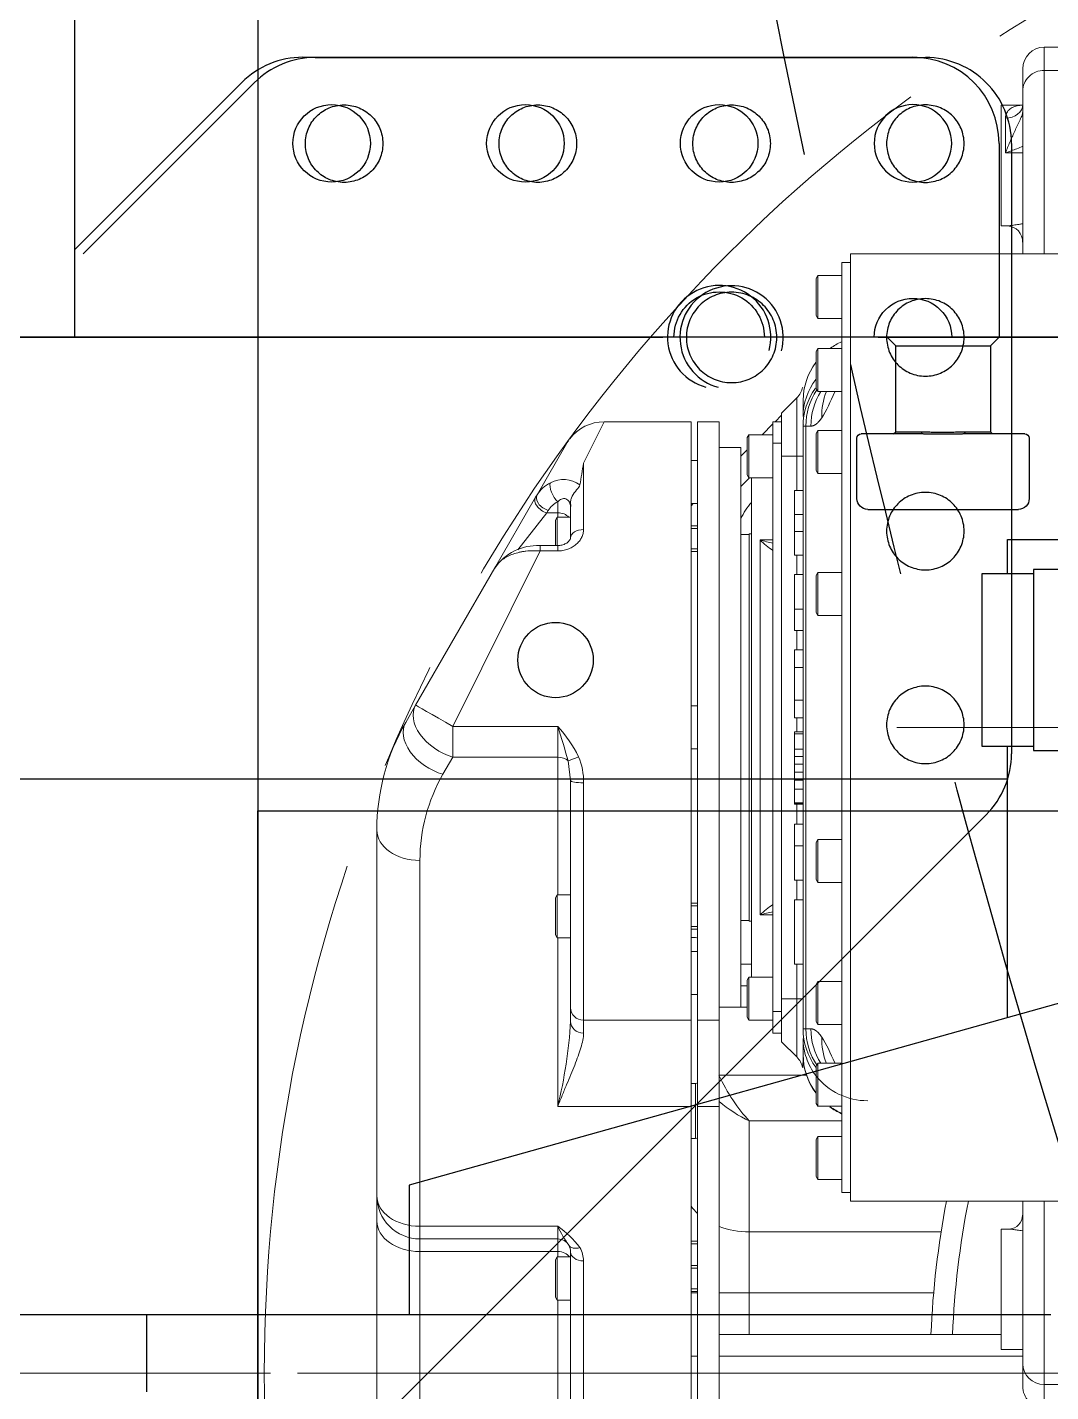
# Model space of a CAD drawing. Header units: millimetres. Extents: x 10462777 to 22643323, y 453826 to 1389191.
# Drawn here: x 11298918.1 to 11299155.8, y 596876.8 to 597193.7 of the extents above; entities that cross this region are included whole.
import ezdxf

# ---------------------------------------------------------------- set-up
doc = ezdxf.new("R2010")
doc.units = ezdxf.units.MM
doc.header["$LTSCALE"] = 200
doc.header["$MEASUREMENT"] = 0
for name, pattern in [('CENTER', [2, 1.25, -0.25, 0.25, -0.25]), ('CENTER2', [1.125, 0.75, -0.125, 0.125, -0.125]), ('DASHED', [3.5, 2, -1.5]), ('PHANTOM', [2.5, 1.25, -0.25, 0.25, -0.25, 0.25, -0.25])]:
    doc.linetypes.add(name, pattern=pattern)
doc.layers.get('0').update_dxf_attribs({"linetype": 'CONTINUOUS'})
for name, color, linetype in [('1', 1, 'CENTER'), ('2', 2, 'CONTINUOUS'), ('205', 4, 'CONTINUOUS'), ('DV1_DEFAULT', 7, 'CONTINUOUS')]:
    doc.layers.add(name, color=color, linetype=linetype)
doc.layers.add('LAYOUT', color=8, linetype='CONTINUOUS', lineweight=25)
doc.layers.add('TOP$23', color=7, linetype='CONTINUOUS', true_color=0xffffff)

# ---------------------------------------------------------------- blocks, each defined once
blk = doc.blocks.new('r710ic')
at = {"layer": 'DV1_DEFAULT', "color": 1, "linetype": 'CENTER2', "lineweight": 0}
for p, q in [((272041.37, 102141.44), (272041.37, 106426.45)), ((272041.37, 106323.81), (272041.37, 102038.81))]:
    blk.add_line(p, q, dxfattribs=at)
at = {"layer": 'DV1_DEFAULT', "color": 7, "linetype": 'CENTER2', "lineweight": 0}
for p, q in [((272041.37, 104592.6), (272041.37, 103886.38)), ((272191.37, 104453.37), (272191.37, 104059.93))]:
    blk.add_line(p, q, dxfattribs=at)
at = {"layer": 'DV1_DEFAULT', "color": 7, "linetype": 'Continuous', "lineweight": 0}
for p, q in [((272017.53, 104574.13), (272076.72, 104574.13)), ((272076.72, 104574.13), (272082.57, 104574.13)), ((272082.57, 104574.13), (272167.56, 104574.13)), ((272192.56, 104567.43), (272196.56, 104565.12)), ((272069.65, 104564.13), (272010.45, 104564.13)), ((272072.57, 104564.13), (272069.65, 104564.13)), ((272069.65, 104532.13), (272069.65, 104564.13)), ((272075.5, 104564.13), (272072.57, 104564.13)), ((272072.57, 104532.13), (272072.57, 104564.13)), ((272160.49, 104564.13), (272075.5, 104564.13)), ((272075.5, 104564.13), (272075.5, 104532.13)), ((272196.56, 104565.12), (272228.47, 104546.7)), ((272184.49, 104556.46), (272180.49, 104558.77)), ((272191.59, 104556.46), (272184.49, 104556.46)), ((272184.49, 104532.13), (272184.49, 104556.46)), ((272232.36, 104536.24), (272191.59, 104556.46)), ((272191.59, 104556.46), (272191.59, 104532.13)), ((272228.28, 104546.81), (272244.84, 104537.25)), ((272228.6, 104546.62), (272228.47, 104546.7)), ((272241.22, 104534.65), (272232.63, 104541.36)), ((272232.36, 104532.13), (272232.36, 104536.24)), ((272233.63, 104536.24), (272232.36, 104536.24)), ((272233.63, 104532.13), (272233.63, 104536.24)), ((272244.84, 104537.25), (272245.41, 104536.92)), ((272245.41, 104536.92), (272257.37, 104530.02)), ((272059.07, 104532.63), (272058.38, 104532.23)), ((272059.07, 104532.63), (272067.69, 104532.63)), ((272068.38, 104532.23), (272067.69, 104532.63)), ((272143.22, 104532.63), (272142.53, 104532.23)), ((272143.22, 104532.63), (272151.83, 104532.63)), ((272152.53, 104532.23), (272151.83, 104532.63)), ((272233.63, 104532.63), (272239.52, 104532.63)), ((272240.21, 104532.23), (272239.52, 104532.63)), ((272241.79, 104534.32), (272241.22, 104534.65)), ((272241.22, 104534.65), (272241.22, 104532.13)), ((271979.8, 104532.13), (272058.38, 104532.13)), ((272058.38, 104532.23), (272058.38, 104529.13)), ((272068.38, 104532.23), (272058.38, 104532.23)), ((272068.38, 104529.13), (272068.38, 104532.23)), ((272068.38, 104532.13), (272069.65, 104532.13)), ((272069.65, 104532.13), (272072.57, 104532.13)), ((272072.57, 104532.13), (272075.5, 104532.13)), ((272103.33, 104532.13), (272142.53, 104532.13)), ((272103.33, 104501.13), (272103.33, 104532.13)), ((272142.53, 104532.23), (272142.53, 104529.13)), ((272152.53, 104532.23), (272142.53, 104532.23)), ((272152.53, 104529.13), (272152.53, 104532.23)), ((272152.53, 104532.13), (272184.49, 104532.13)), ((272179.05, 104529.13), (272183.62, 104529.71)), ((272184.49, 104532.13), (272191.59, 104532.13)), ((272233.63, 104532.13), (272232.36, 104532.13)), ((272240.21, 104532.23), (272233.63, 104532.23)), ((272240.21, 104529.13), (272240.21, 104532.23)), ((272240.21, 104532.13), (272241.22, 104532.13)), ((272241.22, 104532.13), (272243.78, 104532.13)), ((272067.45, 104526.13), (271982.85, 104526.13)), ((271984.97, 104529.13), (272069.57, 104529.13)), ((272123.38, 104526.13), (272120.36, 104526.13)), ((272123.12, 104529.13), (272126.25, 104529.13)), ((272178.5, 104526.13), (272123.38, 104526.13)), ((272123.38, 104526.13), (272123.38, 104501.13)), ((272126.25, 104529.13), (272179.05, 104529.13)), ((272235.4, 104529.13), (272242.51, 104529.13)), ((272252.74, 104526.13), (272237.35, 104526.13)), ((272240.71, 104529.13), (272240.21, 104529.13)), ((272242.51, 104529.13), (272242.57, 104529.13)), ((272252.74, 104526.13), (272262.37, 104521.35)), ((272262.37, 104501.13), (272262.37, 104521.35)), ((271982.85, 104501.13), (272103.33, 104501.13)), ((272045.37, 104499.63), (272045.37, 104501.13)), ((272060.08, 104499.63), (272060.08, 104501.13)), ((272060.38, 104501.13), (272060.38, 104499.63)), ((272061, 104499.63), (272061, 104501.13)), ((272065.77, 104499.63), (272065.77, 104501.13)), ((272066.38, 104499.63), (272066.38, 104501.13)), ((272071.42, 104499.63), (272071.42, 104501.13)), ((272072.04, 104499.63), (272072.04, 104501.13)), ((272095.91, 104500.13), (272095.91, 104501.13)), ((272123.38, 104501.13), (272103.33, 104501.13)), ((272108.64, 104500.13), (272108.64, 104501.13)), ((272262.37, 104501.13), (272123.38, 104501.13)), ((272129.37, 104501.13), (272129.37, 104499.63)), ((272139.37, 104499.63), (272139.37, 104501.13)), ((272142.58, 104501.13), (272142.58, 104500.13)), ((272144.53, 104501.13), (272144.53, 104499.63)), ((272145.14, 104499.63), (272145.14, 104501.13)), ((272149.91, 104499.63), (272149.91, 104501.13)), ((272150.53, 104499.63), (272150.53, 104501.13)), ((272186.37, 104501.13), (272186.37, 104499.63)), ((272196.37, 104499.63), (272196.37, 104501.13)), ((272232.21, 104501.13), (272232.21, 104499.63)), ((272232.82, 104499.63), (272232.82, 104501.13)), ((272237.59, 104499.63), (272237.59, 104501.13)), ((272238.21, 104499.63), (272238.21, 104501.13)), ((272242.87, 104501.13), (272243.37, 104500.63)), ((272243.37, 104501.13), (272243.37, 104499.63)), ((272253.37, 104499.63), (272253.37, 104501.13)), ((272103.33, 104499.63), (271982.85, 104499.63)), ((272095.91, 104500.13), (272108.64, 104500.13)), ((272103.33, 104499.63), (272123.38, 104499.63)), ((272103.33, 104494.63), (272103.33, 104499.63)), ((272123.38, 104499.63), (272123.38, 104494.63)), ((272123.38, 104499.63), (272262.37, 104499.63)), ((272262.37, 104494.63), (272262.37, 104499.63)), ((271982.85, 104494.63), (272103.33, 104494.63)), ((272045.37, 104424.13), (272045.37, 104494.63)), ((272050.37, 104494.63), (272050.37, 104429.13)), ((272060.08, 104487.63), (272060.08, 104494.63)), ((272123.38, 104494.63), (272103.33, 104494.63)), ((272110.58, 104494.63), (272110.58, 104474.3)), ((272262.37, 104494.63), (272123.38, 104494.63)), ((272126.37, 104494.63), (272126.37, 104489.63)), ((272256.37, 104489.63), (272256.37, 104494.63)), ((272124.06, 104488.13), (272123.37, 104487.73)), ((272124.06, 104488.13), (272132.68, 104488.13)), ((272126.37, 104488.13), (272126.37, 104489.63)), ((272256.37, 104489.63), (272126.37, 104489.63)), ((272131.37, 104489.63), (272131.37, 104488.13)), ((272133.37, 104487.73), (272132.68, 104488.13)), ((272136.37, 104489.63), (272136.37, 104487.13)), ((272146.57, 104489.63), (272146.57, 104487.63)), ((272236.17, 104487.63), (272236.17, 104489.63)), ((272249.37, 104487.56), (272247.3, 104489.63)), ((272250.06, 104488.13), (272249.37, 104487.73)), ((272250.06, 104488.13), (272258.68, 104488.13)), ((272254.37, 104489.63), (272255.87, 104488.13)), ((272259.37, 104487.73), (272258.68, 104488.13)), ((272060.08, 104487.63), (272050.37, 104487.63)), ((272074.23, 104487.63), (272060.08, 104487.63)), ((272060.08, 104444.8), (272060.08, 104487.63)), ((272099.97, 104487.63), (272074.23, 104487.63)), ((272074.23, 104487.63), (272074.23, 104443.08)), ((272099.97, 104466.13), (272099.97, 104487.63)), ((272123.37, 104487.73), (272123.37, 104482.13)), ((272133.37, 104487.73), (272123.37, 104487.73)), ((272133.37, 104482.13), (272133.37, 104487.73)), ((272249.37, 104487.13), (272133.37, 104487.13)), ((272236.37, 104487.63), (272146.37, 104487.63)), ((272146.37, 104487.63), (272146.37, 104487.13)), ((272147.82, 104482.13), (272147.82, 104485.13)), ((272147.82, 104485.13), (272234.91, 104485.13)), ((272234.91, 104485.13), (272234.91, 104482.13)), ((272236.37, 104487.13), (272236.37, 104487.63)), ((272249.37, 104487.73), (272249.37, 104482.13)), ((272259.37, 104487.73), (272249.37, 104487.73)), ((272259.37, 104482.13), (272259.37, 104487.73)), ((272120.37, 104480.13), (272120.37, 104482.13)), ((272120.37, 104482.13), (272125.37, 104482.13)), ((272125.37, 104482.13), (272125.37, 104480.13)), ((272125.37, 104482.13), (272257.37, 104482.13)), ((272257.37, 104480.13), (272257.37, 104482.13)), ((272257.37, 104482.13), (272262.37, 104482.13)), ((272259.37, 104484.63), (272261.87, 104482.13)), ((272262.37, 104482.13), (272262.37, 104480.13)), ((272114.83, 104476.59), (272118.37, 104480.13)), ((272118.37, 104480.13), (272128.37, 104480.13)), ((272128.37, 104476.59), (272128.37, 104480.13)), ((272128.37, 104480.13), (272254.37, 104480.13)), ((272254.37, 104476.59), (272254.37, 104480.13)), ((272254.37, 104480.13), (272264.37, 104480.13)), ((272262.37, 104481.63), (272263.87, 104480.13)), ((272267.9, 104476.59), (272264.37, 104480.13)), ((272114.83, 104476.59), (272128.37, 104476.59)), ((272128.37, 104475.13), (272128.37, 104476.59)), ((272128.37, 104476.59), (272136.37, 104476.59)), ((272136.37, 104477.13), (272136.37, 104475.13)), ((272136.37, 104477.13), (272151.37, 104477.13)), ((272151.37, 104477.13), (272151.37, 104475.13)), ((272151.37, 104476.59), (272155.87, 104476.59)), ((272155.87, 104477.13), (272155.87, 104475.13)), ((272155.87, 104477.13), (272163.87, 104477.13)), ((272163.87, 104477.13), (272163.87, 104475.13)), ((272163.87, 104477.13), (272168.87, 104477.13)), ((272168.87, 104477.13), (272168.87, 104475.13)), ((272168.87, 104476.59), (272173.57, 104476.59)), ((272173.57, 104477.13), (272173.57, 104475.13)), ((272173.82, 104477.13), (272173.57, 104477.13)), ((272173.82, 104477.13), (272173.82, 104475.13)), ((272173.84, 104477.13), (272173.82, 104477.13)), ((272173.84, 104477.13), (272173.84, 104475.13)), ((272177.02, 104477.13), (272173.84, 104477.13)), ((272177.02, 104477.13), (272177.02, 104475.13)), ((272179.16, 104477.13), (272177.02, 104477.13)), ((272179.16, 104477.13), (272179.16, 104475.13)), ((272180.98, 104477.13), (272179.16, 104477.13)), ((272180.98, 104477.13), (272180.98, 104475.13)), ((272182.81, 104477.13), (272180.98, 104477.13)), ((272182.81, 104477.13), (272182.81, 104475.13)), ((272184.62, 104477.13), (272182.81, 104477.13)), ((272184.62, 104477.13), (272184.62, 104475.13)), ((272186.3, 104477.13), (272184.62, 104477.13)), ((272186.3, 104477.13), (272186.3, 104475.13)), ((272189.9, 104477.13), (272186.3, 104477.13)), ((272189.9, 104477.13), (272189.9, 104475.13)), ((272189.92, 104477.13), (272189.9, 104477.13)), ((272189.92, 104477.13), (272189.92, 104475.13)), ((272190.35, 104477.13), (272189.92, 104477.13)), ((272190.35, 104477.13), (272190.35, 104475.13)), ((272190.37, 104477.13), (272190.35, 104477.13)), ((272190.37, 104477.13), (272190.37, 104475.13)), ((272190.37, 104476.59), (272193.62, 104476.59)), ((272197.67, 104477.13), (272193.62, 104477.13)), ((272193.62, 104477.13), (272193.62, 104475.13)), ((272197.67, 104477.13), (272197.67, 104475.13)), ((272197.67, 104477.13), (272197.67, 104475.13)), ((272205.32, 104477.13), (272197.67, 104477.13)), ((272205.32, 104477.13), (272205.32, 104475.13)), ((272209.37, 104477.13), (272205.32, 104477.13)), ((272205.32, 104477.13), (272205.32, 104475.13)), ((272209.37, 104477.13), (272209.37, 104475.13)), ((272209.37, 104476.59), (272213.87, 104476.59)), ((272213.87, 104477.13), (272213.87, 104475.13)), ((272213.87, 104477.13), (272218.87, 104477.13)), ((272218.87, 104477.13), (272226.87, 104477.13)), ((272218.87, 104477.13), (272218.87, 104475.13)), ((272226.87, 104477.13), (272226.87, 104475.13)), ((272226.87, 104476.59), (272231.37, 104476.59)), ((272231.37, 104477.13), (272231.37, 104475.13)), ((272231.37, 104477.13), (272236.87, 104477.13)), ((272236.87, 104477.13), (272236.87, 104475.13)), ((272236.87, 104477.13), (272240.87, 104477.13)), ((272240.87, 104477.13), (272240.87, 104475.13)), ((272240.87, 104477.13), (272246.37, 104477.13)), ((272246.37, 104477.13), (272246.37, 104475.13)), ((272246.37, 104476.59), (272254.37, 104476.59)), ((272254.37, 104475.13), (272254.37, 104476.59)), ((272254.37, 104476.59), (272267.9, 104476.59)), ((272115.37, 104475.13), (272119.15, 104475.13)), ((272121.37, 104475.13), (272121.37, 104474.5)), ((272121.37, 104475.13), (272261.37, 104475.13)), ((272121.37, 104474.5), (272121.37, 104473.33)), ((272261.37, 104474.5), (272121.37, 104474.5)), ((272261.37, 104474.5), (272261.37, 104475.13)), ((272261.37, 104473.33), (272261.37, 104474.5)), ((272261.9, 104475.03), (272261.8, 104475.13)), ((272263.58, 104475.13), (272267.37, 104475.13)), ((272087.06, 104472.13), (272086.37, 104471.73)), ((272086.37, 104471.73), (272096.37, 104471.73)), ((272086.37, 104471.73), (272086.37, 104466.13)), ((272095.68, 104472.13), (272087.06, 104472.13)), ((272096.37, 104471.73), (272095.68, 104472.13)), ((272096.37, 104466.13), (272096.37, 104471.73)), ((272104.06, 104472.13), (272103.37, 104471.73)), ((272103.37, 104471.73), (272103.37, 104466.13)), ((272103.37, 104471.73), (272113.37, 104471.73)), ((272112.68, 104472.13), (272104.06, 104472.13)), ((272113.37, 104471.73), (272112.68, 104472.13)), ((272113.37, 104466.13), (272113.37, 104471.73)), ((272123.06, 104472.13), (272122.37, 104471.73)), ((272122.37, 104471.73), (272122.37, 104466.13)), ((272122.37, 104471.73), (272132.37, 104471.73)), ((272131.68, 104472.13), (272123.06, 104472.13)), ((272132.37, 104471.73), (272131.68, 104472.13)), ((272132.37, 104466.13), (272132.37, 104471.73)), ((272156.06, 104472.13), (272155.37, 104471.73)), ((272155.37, 104471.73), (272155.37, 104466.13)), ((272155.37, 104471.73), (272165.37, 104471.73)), ((272164.68, 104472.13), (272156.06, 104472.13)), ((272165.37, 104471.73), (272164.68, 104472.13)), ((272165.37, 104466.13), (272165.37, 104471.73)), ((272218.06, 104472.13), (272217.37, 104471.73)), ((272217.37, 104471.73), (272227.37, 104471.73)), ((272217.37, 104471.73), (272217.37, 104466.13)), ((272226.68, 104472.13), (272218.06, 104472.13)), ((272227.37, 104471.73), (272226.68, 104472.13)), ((272227.37, 104466.13), (272227.37, 104471.73)), ((272251.06, 104472.13), (272250.37, 104471.73)), ((272250.37, 104471.73), (272250.37, 104466.13)), ((272250.37, 104471.73), (272260.37, 104471.73)), ((272259.68, 104472.13), (272251.06, 104472.13)), ((272260.37, 104471.73), (272259.68, 104472.13)), ((272260.37, 104466.13), (272260.37, 104471.73)), ((272270.06, 104472.13), (272269.37, 104471.73)), ((272269.37, 104471.73), (272269.37, 104466.13)), ((272269.37, 104471.73), (272279.37, 104471.73)), ((272278.68, 104472.13), (272270.06, 104472.13)), ((272279.37, 104471.73), (272278.68, 104472.13)), ((272279.37, 104466.13), (272279.37, 104471.73)), ((272287.06, 104472.13), (272286.37, 104471.73)), ((272286.37, 104471.73), (272286.37, 104466.13)), ((272286.37, 104471.73), (272296.37, 104471.73)), ((272295.68, 104472.13), (272287.06, 104472.13)), ((272296.37, 104471.73), (272295.68, 104472.13)), ((272296.37, 104466.13), (272296.37, 104471.73)), ((272083.37, 104466.13), (272083.37, 104464.13)), ((272083.37, 104466.13), (272299.37, 104466.13)), ((272299.37, 104466.13), (272299.37, 104464.13)), ((272301.37, 104464.13), (272081.37, 104464.13)), ((272081.37, 104464.13), (272081.37, 104382.93)), ((272301.37, 104464.13), (272301.37, 104382.93)), ((272046.86, 104429.13), (272074.86, 104429.13)), ((272046.86, 104429.13), (272046.86, 104424.13)), ((272074.86, 104427.2), (272074.86, 104429.13)), ((272335.88, 104429.13), (272307.88, 104429.13)), ((272307.88, 104429.13), (272307.88, 104427.63)), ((272324.83, 104424.13), (272324.83, 104428.13)), ((272324.83, 104428.13), (272332.9, 104428.13)), ((272335.88, 104424.13), (272335.88, 104429.13)), ((272043.58, 104424.13), (272038.37, 104424.13)), ((272047.32, 104424.13), (272040.37, 104424.13)), ((272043.58, 104424.13), (272081.37, 104424.13)), ((272047.32, 104424.13), (272051.32, 104424.13)), ((272301.37, 104424.13), (272339.15, 104424.13)), ((272334.24, 104424.13), (272335.42, 104424.13)), ((272342.37, 104424.13), (272335.42, 104424.13)), ((272344.37, 104424.13), (272339.15, 104424.13)), ((272033.37, 104419.13), (272038.75, 104419.13)), ((272081.37, 104419.13), (272038.75, 104419.13)), ((272038.75, 104324.13), (272038.75, 104419.13)), ((272343.98, 104419.13), (272301.37, 104419.13)), ((272343.98, 104419.13), (272349.37, 104419.13)), ((272343.98, 104387.63), (272343.98, 104419.13)), ((272349.37, 104387.63), (272349.37, 104419.13))]:
    blk.add_line(p, q, dxfattribs=at)
at = {"layer": 'DV1_DEFAULT', "color": 3, "linetype": 'CENTER2', "lineweight": 0}
blk.add_circle((272041.37, 104232.63), 367.64, dxfattribs=at)
at = {"layer": 'DV1_DEFAULT', "color": 7, "linetype": 'Continuous', "lineweight": 0}
for centre, radius, start, end in [((272082.57, 104564.13), 10, 90, 180), ((272167.56, 104524.13), 50, 60, 90), ((272160.49, 104524.13), 40, 60, 90), ((272221.81, 104536.91), 11.81, 356.736, 56.318), ((272241.56, 104530.68), 7.33, 25.4274, 58.3545), ((272239.03, 104529.82), 5.28, 25.952, 58.5341), ((272242.42, 104530.76), 6.53, 324.4292, 28.022), ((272069.57, 104532.13), 3, 270, 301.1146), ((272058.48, 104543.58), 20.51, 306.0501, 326.0749), ((272086.1, 104509.04), 25.4, 114.6601, 126.1292), ((272069.57, 104532.13), 3, 301.1146, 0), ((272130.26, 104642.94), 114.04, 256.3449, 266.4132), ((272116.8, 104763.93), 243.57, 285.9206, 287.8806), ((272170.35, 104555.35), 31.47, 296.8805, 312.4363), ((272252.37, 104521.36), 10, 55.9672, 60), ((272252.37, 104521.36), 10, 55.9673, 60), ((272252.37, 104521.35), 10, 0.013, 53.063), ((272067.45, 104532.13), 6, 270, 301.1146), ((272178.79, 104541.16), 15.04, 268.8951, 292.6409), ((272174.88, 104072.6), 460.16, 80.2579, 80.891), ((272231.37, 104472.63), 19, 49.7434, 63.4746), ((272134.03, 104471.42), 19.44, 33.4703, 44.8286), ((272110.71, 104474.24), 38.67, 11.7682, 16.3499), ((272248.7, 104471.42), 19.44, 135.1714, 146.5297), ((272272.02, 104474.24), 38.67, 163.6501, 168.2316), ((272111.3, 104480.13), 5, 281.7448, 315), ((272271.44, 104480.13), 5, 225, 258.2552), ((272115.37, 104460.13), 15, 90, 126.3368), ((272115.45, 104460.22), 14.91, 90.3169, 126.2939), ((272115.86, 104534.1), 58.98, 266.5523, 268.4543), ((272121.37, 104460.13), 15, 90, 126.5362), ((272261.37, 104460.13), 15, 54.0239, 90), ((272267.27, 104460.21), 14.92, 53.5112, 89.6407), ((272115.37, 104460.13), 15, 143.9235, 156.0742), ((272115.45, 104460.22), 14.91, 144.7891, 156.3568), ((272267.27, 104460.21), 14.92, 23.7526, 35.134), ((272041.37, 104232.63), 213, 79.176, 87.5783), ((272041.37, 104232.63), 208, 78.9125, 87.5201), ((272078.1, 104427.43), 3.24, 183.4627, 269.556), ((272304.18, 104427.86), 3.7, 268.3501, 356.8406), ((272038.37, 104419.13), 5, 90, 180), ((272344.37, 104419.13), 5, 0, 90)]:
    blk.add_arc(centre, radius, start, end, dxfattribs=at)
for centre, major_axis, ratio, start_param, end_param in [((272076.72, 104564.13), (0, 10), 0.707107, 0, 1.570796), ((272082.57, 104564.13), (0, 10), 0.707107, 0, 1.570796), ((272167.56, 104564.13), (0, 10), 0.707107, 0, 1.570796), ((272187.56, 104558.77), (5, 8.66), 0.654654, 0, 1.932163), ((272191.56, 104556.46), (5, 8.66), 0.654654, 0, 1.932163), ((272191.56, 104556.46), (5, 8.66), 0.002677, 4.713934, 6.283185), ((272243.34, 104534.65), (-1.5, -2.6), 0.654654, 3.141593, 5.073756), ((272243.91, 104534.32), (-1.5, -2.6), 0.654654, 3.141593, 5.073756), ((272245.9, 104532.13), (-2.66, -1.4), 0.421896, 3.499226, 5.388653), ((272067.52, 104532.13), (0, 3), 0.707107, 3.557917, 4.712389), ((272072.67, 104526.99), (-1.55, 2.57), 0.65035, 0, 1.196736), ((272182.36, 104532.13), (0, 3), 0.707107, 3.772753, 4.712389), ((272184.87, 104527.28), (-1.27, 2.72), 0.086679, 0.432154, 1.530323), ((272239.1, 104532.13), (0, -3), 0.707107, 0.551176, 1.570796), ((272069.57, 104526.13), (0, 3), 0.707107, 0, 1.570796), ((272123.12, 104526.13), (0, -3), 0.919953, 3.141593, 4.712389), ((272126.25, 104526.13), (0, -3), 0.95763, 3.141593, 4.712389), ((272179.05, 104526.13), (0, -3), 0.1812, 3.141593, 4.712389), ((272235.4, 104526.13), (0, -3), 0.647598, 1.570796, 3.141593), ((272084.83, 104487.63), (0, -15), 0.707107, 3.592619, 3.785094), ((272096.26, 104500.13), (0, -0.5), 0.707107, 4.712389, 6.283185), ((272108.99, 104500.13), (0, -0.5), 0.707107, 4.712389, 6.283185), ((272142.22, 104500.13), (0, 0.5), 0.707107, 3.141593, 4.712389), ((272084.83, 104487.63), (0, -15), 0.707107, 4.226871, 4.712389), ((272110.58, 104487.63), (14.67, 8.38), 0.371366, 1.361684, 2.147082), ((272110.58, 104487.63), (-10.45, -13.97), 0.522795, 4.599581, 5.085099), ((272121.37, 104459.69), (15, 0), 0.987441, 1.570796, 2.173527), ((272121.37, 104458.52), (15, 0), 0.987441, 1.570796, 2.134252), ((272261.37, 104459.69), (-15, 0), 0.987441, 4.118632, 4.712389), ((272261.37, 104458.52), (-15, 0), 0.987441, 4.148934, 4.712389), ((272263.58, 104460.13), (0, 15), 0.965926, 5.645508, 6.283185), ((272119.15, 104460.13), (0, 15), 0.965926, 0.637678, 1.570796), ((272119.43, 104456), (8.09, -12.63), 0.958662, 2.552946, 2.983765), ((272263.31, 104456), (-8.09, -12.63), 0.958662, 3.29942, 3.730239), ((272336.05, 104428.13), (0, -4), 0.787412, 4.712389, 6.283185), ((272043.58, 104419.13), (0, 5), 0.965926, 0, 1.570796), ((272339.15, 104419.13), (0, -5), 0.965926, 1.570796, 3.141593)]:
    blk.add_ellipse(centre, major_axis=major_axis, ratio=ratio, start_param=start_param, end_param=end_param, dxfattribs=at)
at = {"layer": 'DV1_DEFAULT', "color": 7, "linetype": 'CENTER2', "lineweight": 0}
blk.add_ellipse((272119.15, 104460.13), major_axis=(0, 15), ratio=0.965926, start_param=0, end_param=0.637678, dxfattribs=at)
at = {"layer": 'DV1_DEFAULT', "color": 7, "linetype": 'Continuous', "lineweight": 0}
for points, degree, knots in [([(272232.36, 104536.24), (272232.46, 104537.35), (272232.45, 104538.44), (272232.29, 104539.77), (272232.25, 104540.03), (272232.16, 104540.55), (272232.11, 104540.8), (272231.94, 104541.55), (272231.8, 104542.03), (272231.47, 104542.95), (272231.28, 104543.39), (272230.85, 104544.21), (272230.62, 104544.59), (272230.24, 104545.12), (272230.1, 104545.28), (272229.83, 104545.6), (272229.69, 104545.75), (272229.24, 104546.17), (272228.93, 104546.42), (272228.6, 104546.62)], 3, [0, 0, 0, 0, 0.25, 0.25, 0.3125, 0.3125, 0.375, 0.375, 0.5, 0.5, 0.625, 0.625, 0.75, 0.75, 0.8125, 0.8125, 0.875, 0.875, 1, 1, 1, 1]), ([(272120.36, 104526.13), (272119.85, 104526.13), (272119.31, 104526.19), (272118.17, 104526.41), (272117.58, 104526.56), (272116.34, 104526.93), (272115.7, 104527.15), (272114.36, 104527.64), (272113.66, 104527.9), (272111.52, 104528.76), (272110.01, 104529.39), (272107.61, 104530.39), (272106.78, 104530.73), (272105.52, 104531.25), (272105.09, 104531.43), (272104.44, 104531.69), (272104.22, 104531.78), (272103.78, 104531.95), (272103.56, 104532.04), (272103.33, 104532.13)], 3, [0, 0, 0, 0, 0.125, 0.125, 0.25, 0.25, 0.375, 0.375, 0.5, 0.5, 0.75, 0.75, 0.875, 0.875, 0.9375, 0.9375, 0.96875, 0.96875, 1, 1, 1, 1]), ([(272232.36, 104532.13), (272232.36, 104531.72), (272232.39, 104531.32), (272232.53, 104530.54), (272232.64, 104530.15), (272232.91, 104529.42), (272233.07, 104529.07), (272233.35, 104528.58), (272233.46, 104528.42), (272233.67, 104528.12), (272233.79, 104527.97), (272234.02, 104527.7), (272234.14, 104527.57), (272234.4, 104527.33), (272234.53, 104527.21), (272234.94, 104526.89), (272235.22, 104526.71), (272235.81, 104526.42), (272236.12, 104526.31), (272236.73, 104526.17), (272237.04, 104526.13), (272237.35, 104526.13)], 3, [0, 0, 0, 0, 0.125, 0.125, 0.25, 0.25, 0.375, 0.375, 0.4375, 0.4375, 0.5, 0.5, 0.5625, 0.5625, 0.625, 0.625, 0.75, 0.75, 0.875, 0.875, 1, 1, 1, 1]), ([(272235.4, 104529.13), (272235.3, 104529.13), (272235.14, 104529.15), (272234.59, 104529.51), (272234.08, 104530.18), (272233.7, 104531.11), (272233.65, 104531.77), (272233.63, 104532.13)], 3, [0, 0, 0, 0, 0.242703, 0.450066, 0.636734, 0.827112, 1, 1, 1, 1]), ([(272242.57, 104529.13), (272242.75, 104529.13), (272242.94, 104529.15), (272243.32, 104529.25), (272243.5, 104529.32), (272243.85, 104529.5), (272244, 104529.62), (272244.27, 104529.89), (272244.37, 104530.05), (272244.51, 104530.39), (272244.53, 104530.57), (272244.52, 104530.92), (272244.47, 104531.1), (272244.34, 104531.42), (272244.25, 104531.58), (272244.03, 104531.87), (272243.91, 104532), (272243.78, 104532.13)], 3, [0, 0, 0, 0, 0.125, 0.125, 0.25, 0.25, 0.375, 0.375, 0.5, 0.5, 0.625, 0.625, 0.75, 0.75, 0.875, 0.875, 1, 1, 1, 1]), ([(272247.73, 104526.96), (272247.35, 104527.02), (272246.95, 104527.36), (272246.1, 104528.12), (272245.62, 104528.52), (272244.84, 104528.91), (272244.58, 104529), (272244.02, 104529.12), (272243.73, 104529.14), (272243.13, 104529.11), (272242.85, 104529.09), (272242.55, 104529.11), (272242.51, 104529.13), (272242.51, 104529.13)], 3, [0, 0, 0, 0, 0.25, 0.25, 0.5, 0.5, 0.625, 0.625, 0.75, 0.75, 0.875, 0.875, 1, 1, 1, 1]), ([(272121.37, 104473.33), (272121.37, 104472.7), (272120.88, 104472.07), (272120.4, 104471.43), (272119.43, 104470.81)], 2, [0, 0, 0, 0.5, 0.5, 1, 1, 1]), ([(272263.31, 104470.81), (272262.34, 104471.43), (272261.85, 104472.07), (272261.37, 104472.7), (272261.37, 104473.33)], 2, [0, 0, 0, 0.5, 0.5, 1, 1, 1]), ([(272326.36, 104424.1), (272326.17, 104424.55), (272325.98, 104425.01), (272325.46, 104426.35), (272325.14, 104427.24), (272324.83, 104428.13)], 3, [0.6186405, 0.6186405, 0.6186405, 0.6186405, 0.75, 0.75, 1, 1, 1, 1]), ([(272324.83, 104428.13), (272325.66, 104427.79), (272326.48, 104427.46), (272328.11, 104426.77), (272328.92, 104426.42), (272330.52, 104425.68), (272331.32, 104425.29), (272332.57, 104424.7), (272333, 104424.51), (272333.77, 104424.21), (272334.07, 104424.13), (272334.24, 104424.13)], 3, [0, 0, 0, 0, 0.25, 0.25, 0.5, 0.5, 0.75, 0.75, 0.875, 0.875, 1, 1, 1, 1]), ([(272332.9, 104428.13), (272333.38, 104428.13), (272333.78, 104428.02), (272334.31, 104427.74), (272334.48, 104427.62), (272334.78, 104427.37), (272334.91, 104427.23), (272335.26, 104426.77), (272335.45, 104426.41), (272335.65, 104425.84), (272335.7, 104425.64), (272335.79, 104425.23), (272335.82, 104425.02), (272335.87, 104424.56), (272335.88, 104424.32), (272335.88, 104424.07)], 3, [0, 0, 0, 0, 0.125, 0.125, 0.1875, 0.1875, 0.25, 0.25, 0.375, 0.375, 0.4375, 0.4375, 0.5, 0.5, 0.570392, 0.570392, 0.570392, 0.570392]), ([(272074.46, 104424.18), (272074.49, 104424.38), (272074.52, 104424.58), (272074.61, 104425.2), (272074.67, 104425.59), (272074.75, 104426.12), (272074.77, 104426.29), (272074.81, 104426.61), (272074.83, 104426.76), (272074.85, 104427.02), (272074.86, 104427.14), (272074.86, 104427.25), (272074.86, 104427.25), (272074.86, 104427.25)], 3, [0.4423001, 0.4423001, 0.4423001, 0.4423001, 0.5, 0.5, 0.625, 0.625, 0.6875, 0.6875, 0.75, 0.75, 0.8125, 0.8125, 0.8137921, 0.8137921, 0.8137921, 0.8137921]), ([(272307.88, 104427.68), (272307.88, 104427.66), (272307.88, 104427.64), (272307.88, 104427.51), (272307.89, 104427.39), (272307.92, 104427.11), (272307.94, 104426.95), (272307.98, 104426.62), (272308.01, 104426.45), (272308.06, 104426.07), (272308.09, 104425.88), (272308.16, 104425.47), (272308.19, 104425.25), (272308.27, 104424.76), (272308.31, 104424.48), (272308.35, 104424.19)], 3, [0.1763658, 0.1763658, 0.1763658, 0.1763658, 0.1875, 0.1875, 0.25, 0.25, 0.3125, 0.3125, 0.375, 0.375, 0.4375, 0.4375, 0.5, 0.5, 0.5781111, 0.5781111, 0.5781111, 0.5781111])]:
    blk.add_open_spline(points, degree=degree, knots=knots, dxfattribs=at)
for points in [[(272119.43, 104470.81), (272117.81, 104469.78), (272115.74, 104468.76), (272113.44, 104467.75)], [(272269.31, 104467.75), (272267.01, 104468.76), (272264.93, 104469.77), (272263.31, 104470.81)]]:
    blk.add_open_spline(points, degree=3, dxfattribs=at)
at = {"layer": 'LAYOUT', "color": 3}
blk.add_circle((272041.37, 104232.63), 2050.12, dxfattribs=at)
blk = doc.blocks.new('A$C7DA30AB0')
at = {"layer": 'LAYOUT', "color": 6, "linetype": 'PHANTOM'}
blk.add_circle((3030.45, 3025.99, 0), 2693.02, dxfattribs=at)

msp = doc.modelspace()

# ---------------------------------------------------------------- linework, layer by layer
at = {"layer": '1', "color": 124, "linetype": 'Continuous'}
for p, q in [((11299117.78037, 597121.77335, 0), (11298625.77338, 597121.77335, 0)), ((11299119.78039, 597119.77332, 0), (11299117.78037, 597121.77335, 0)), ((11299143.78073, 597121.77335, 0), (11299117.78037, 597121.77335, 0)), ((11299143.78073, 597121.77335, 0), (11299141.78071, 597119.77332, 0)), ((11299257.78235, 597121.77335, 0), (11299143.78073, 597121.77335, 0)), ((11299119.78039, 597099.77304, 0), (11299119.78039, 597119.77332, 0)), ((11299119.78039, 597119.77332, 0), (11299141.78071, 597119.77332, 0)), ((11299141.78071, 597119.77332, 0), (11299141.78071, 597099.77304, 0)), ((11299110.78027, 597084.27282, 0), (11299110.78027, 597098.27301, 0)), ((11299119.28039, 597099.27303, 0), (11299111.78028, 597099.27303, 0)), ((11299119.28039, 597099.27303, 0), (11299119.78039, 597099.77304, 0)), ((11299125.6595, 597099.27303, 0), (11299119.28039, 597099.27303, 0)), ((11299119.78039, 597099.77304, 0), (11299125.88216, 597099.77304, 0)), ((11299135.67894, 597099.77304, 0), (11299141.78071, 597099.77304, 0)), ((11299142.28071, 597099.27303, 0), (11299135.9016, 597099.27303, 0)), ((11299141.78071, 597099.77304, 0), (11299142.28071, 597099.27303, 0)), ((11299149.78082, 597099.27303, 0), (11299142.28071, 597099.27303, 0)), ((11299150.78083, 597098.27301, 0), (11299150.78083, 597084.27282, 0)), ((11299113.2803, 597081.77278, 0), (11299148.2808, 597081.77278, 0)), ((11299145.78686, 597019.06966, 0), (11298625.77338, 597019.06966, 0))]:
    msp.add_line(p, q, dxfattribs=at)
at = {"layer": '1', "color": 252, "linetype": 'Continuous'}
for p, q in [((11299145.78076, 597074.77268, 0), (11299196.78618, 597074.77268, 0)), ((11299145.78076, 597066.76757, 0), (11299145.78076, 597074.77268, 0)), ((11299145.78076, 596963.6861, 0), (11299145.78076, 597026.767, 0))]:
    msp.add_line(p, q, dxfattribs=at)
at = {"layer": '1', "color": 124, "linetype": 'Continuous'}
msp.add_circle((11299040.77927, 597046.77228, 0), 8.75012, dxfattribs=at)
at = {"layer": '1', "color": 124, "linetype": 'Continuous', "extrusion": (0, 0, -1)}
for centre, radius, start, end in [((-11299111.78028, 597098.27301, 0), 1.00001, 0, 90), ((-11299149.78082, 597098.27301, 0), 1.00001, 90, 180), ((-11299113.2803, 597084.27282, 0), 2.50004, 270, 0), ((-11299148.2808, 597084.27282, 0), 2.50004, 180, 270)]:
    msp.add_arc(centre, radius, start, end, dxfattribs=at)
at = {"layer": '1', "color": 124, "linetype": 'Continuous'}
for points, degree in [([(11299125.88216, 597099.77304, 0), (11299125.6595, 597099.27303, 0)], 1), ([(11299135.67894, 597099.77304, 0), (11299135.75316, 597099.60637, 0), (11299135.82738, 597099.4397, 0), (11299135.9016, 597099.27303, 0)], 3)]:
    msp.add_open_spline(points, degree=degree, dxfattribs=at)
for points, knots in [([(11299135.9016, 597099.27303, 0), (11299135.79022, 597099.27283, 0), (11299135.56735, 597099.27242, 0), (11299135.22816, 597099.26956, 0), (11299134.88551, 597099.26557, 0), (11299134.53935, 597099.26062, 0), (11299134.19007, 597099.25508, 0), (11299133.83795, 597099.24926, 0), (11299133.48331, 597099.24342, 0), (11299133.12646, 597099.2378, 0), (11299132.76771, 597099.2326, 0), (11299132.40736, 597099.22801, 0), (11299132.04573, 597099.22416, 0), (11299131.68311, 597099.22117, 0), (11299131.31981, 597099.21913, 0), (11299130.95613, 597099.2181, 0), (11299130.59236, 597099.2181, 0), (11299130.2288, 597099.21913, 0), (11299129.86575, 597099.22117, 0), (11299129.50351, 597099.22416, 0), (11299129.14238, 597099.228, 0), (11299128.78267, 597099.2326, 0), (11299128.42466, 597099.23779, 0), (11299128.06868, 597099.24342, 0), (11299127.71503, 597099.24926, 0), (11299127.364, 597099.25508, 0), (11299127.01593, 597099.26062, 0), (11299126.67108, 597099.26557, 0), (11299126.32985, 597099.26956, 0), (11299125.99217, 597099.27242, 0), (11299125.77035, 597099.27283, 0), (11299125.6595, 597099.27303, 0)], [0, 0, 0, 0, 0.034376631, 0.068788126, 0.103231379, 0.137703206, 0.172200395, 0.206719736, 0.241258052, 0.275812214, 0.310379158, 0.344955886, 0.379539467, 0.414127031, 0.44871576, 0.483302877, 0.517885634, 0.552461292, 0.58702711, 0.621580327, 0.65611815, 0.69063774, 0.725136207, 0.759610602, 0.794057915, 0.828475086, 0.86285901, 0.897206562, 0.931514619, 0.965780097, 1, 1, 1, 1]), ([(11299125.88216, 597099.77304, 0), (11299125.97135, 597099.7725, 0), (11299126.16485, 597099.77134, 0), (11299126.48317, 597099.7669, 0), (11299126.85251, 597099.7605, 0), (11299127.27488, 597099.7518, 0), (11299127.75155, 597099.74102, 0), (11299128.56303, 597099.7206, 0), (11299129.58109, 597099.69747, 0), (11299130.78237, 597099.6829, 0), (11299131.98359, 597099.69766, 0), (11299133.08449, 597099.72282, 0), (11299134.03713, 597099.74669, 0), (11299134.68988, 597099.7603, 0), (11299135.22524, 597099.76974, 0), (11299135.53897, 597099.77202, 0), (11299135.67894, 597099.77304, 0)], [0, 0, 0, 0, 0.029323802, 0.063613955, 0.102871033, 0.147095331, 0.196286965, 0.250445931, 0.394953618, 0.500250896, 0.605365384, 0.74985084, 0.829013517, 0.897092871, 0.954088227, 1, 1, 1, 1])]:
    msp.add_open_spline(points, degree=3, knots=knots, dxfattribs=at)
at = {"layer": '2', "color": 252, "linetype": 'Continuous'}
for p, q in [((11298929.02768, 598121.76994, 0), (11298929.02768, 597121.79068, 0)), ((11298982.06271, 597186.77427, 0), (11299123.78045, 597186.77427, 0)), ((11298929.02155, 597142.0175, 0), (11298967.92037, 597180.91632, 0)), ((11299143.78073, 597166.77399, 0), (11299143.78073, 597121.77196, 0))]:
    msp.add_line(p, q, dxfattribs=at)
at = {"layer": '2', "color": 80, "linetype": 'Continuous'}
for p, q in [((11298982.06271, 597186.77427, 0), (11299123.78045, 597186.77427, 0)), ((11298929.02155, 597142.0175, 0), (11298967.92037, 597180.91632, 0)), ((11299143.78073, 597166.77399, 0), (11299143.78073, 597121.77196, 0))]:
    msp.add_line(p, q, dxfattribs=at)
for centre in [(11298988.77853, 597166.77399, 0), (11299033.77917, 597166.77399, 0), (11299078.77981, 597166.77399, 0)]:
    msp.add_circle(centre, 9.00013, dxfattribs=at)
at = {"layer": '2', "color": 80, "linetype": 'Continuous', "extrusion": (0, 0, -1)}
msp.add_circle((-11299123.78045, 597166.77399, 0), 9.00013, dxfattribs=at)
at = {"layer": '2', "color": 80, "linetype": 'Continuous'}
for centre, radius, start, end in [((11298982.06271, 597166.77399, 0), 20.00028, 90, 135), ((11299123.78045, 597166.77399, 0), 20.00028, 0, 90), ((11299078.77981, 597121.77335, 0), 12.00017, 345, 255.0000001)]:
    msp.add_arc(centre, radius, start, end, dxfattribs=at)
at = {"layer": '2', "color": 252, "linetype": 'Continuous'}
for centre, start, end in [((11298982.06271, 597166.77399, 0), 90, 135), ((11299123.78045, 597166.77399, 0), 0, 90)]:
    msp.add_arc(centre, 20.00028, start, end, dxfattribs=at)
at = {"layer": '2', "color": 80, "linetype": 'Continuous', "extrusion": (0, 0, -1)}
for centre, radius, start, end in [((-11299078.77981, 597121.77335, 0), 10.50015, 0.0000234, 180.0000351), ((-11299123.78045, 597121.77335, 0), 9.00013, 359.9999806, 90), ((-11299123.78045, 597121.77335, 0), 9.00013, 90, 180.0000194)]:
    msp.add_arc(centre, radius, start, end, dxfattribs=at)
at = {"layer": '205', "color": 252, "linetype": 'Continuous'}
for p, q in [((11299151.78085, 597066.77257, 0), (11299139.78068, 597066.77257, 0)), ((11299139.78068, 597066.77257, 0), (11299139.78068, 597026.79811, 0)), ((11299196.78261, 597067.77258, 0), (11299151.78085, 597067.77258, 0)), ((11299151.78085, 597067.77258, 0), (11299151.78085, 597025.77198, 0)), ((11299139.78068, 597026.79811, 0), (11299139.78068, 597026.772, 0)), ((11299139.78068, 597026.772, 0), (11299151.78085, 597026.772, 0)), ((11299151.78085, 597025.77198, 0), (11299196.78261, 597025.77198, 0)), ((11299185.77743, 596974.89017, 0), (11299006.77879, 596924.77055, 0)), ((11299006.77879, 596924.77055, 0), (11299006.77879, 596894.77012, 0)), ((11298825.77622, 596894.77012, 0), (11298945.77792, 596894.77012, 0)), ((11298945.77792, 596894.77012, 0), (11298945.77792, 596876.76987, 0)), ((11298945.77798, 596894.77012, 0), (11299025.72279, 596894.77012, 0)), ((11299025.72279, 596894.77012, 0), (11299155.78043, 596894.77012, 0))]:
    msp.add_line(p, q, dxfattribs=at)
at = {"layer": 'TOP$23', "linetype": 'Continuous'}
for p, q in [((11298971.66913, 598116.61124), (11298971.66913, 597181.71124)), ((11299141.62663, 597011.71124), (11299545.71163, 597011.71124))]:
    msp.add_line(p, q, dxfattribs=at)
at = {"layer": 'TOP$23', "linetype": 'PHANTOM'}
for p, q in [((11298984.9534, 597186.71124), (11299126.66913, 597186.71124)), ((11298577.527, 596787.56911), (11298970.81127, 597180.85338)), ((11299146.66913, 597166.71124), (11299146.66913, 597024.99551)), ((11299140.81127, 597010.85338), (11298747.527, 596617.56911))]:
    msp.add_line(p, q, dxfattribs=at)
at = {"layer": 'TOP$23', "linetype": 'DASHED'}
for p, q in [((11298971.66913, 597181.71124), (11298971.66913, 596841.71124)), ((11298971.66913, 597011.71124), (11299141.62663, 597011.71124)), ((11298971.66913, 596841.71437), (11298971.66913, 597011.71124))]:
    msp.add_line(p, q, dxfattribs=at)
at = {"layer": 'TOP$23', "linetype": 'PHANTOM'}
for centre in [(11298991.66913, 597166.71124), (11299036.66913, 597166.71124), (11299081.66913, 597166.71124)]:
    msp.add_circle(centre, 9, dxfattribs=at)
at = {"layer": 'TOP$23', "linetype": 'PHANTOM', "extrusion": (0, 0, -1)}
for centre, radius in [((-11299126.66913, 597166.71124), 9), ((-11299081.66913, 597121.71124), 10.5), ((-11299126.66913, 597121.71124), 9), ((-11299126.66913, 597076.71124), 9), ((-11299126.66913, 597031.71124), 9)]:
    msp.add_circle(centre, radius, dxfattribs=at)
at = {"layer": 'TOP$23', "linetype": 'PHANTOM'}
for centre, start, end in [((11298984.9534, 597166.71124), 90, 135.0000001), ((11299126.66913, 597166.71124), 0, 90), ((11299126.66913, 597024.99551), 315.0000001, 0)]:
    msp.add_arc(centre, 20, start, end, dxfattribs=at)
at = {"layer": 'TOP$23', "linetype": 'DASHED'}
msp.add_arc((11299081.66913, 597121.71124), 12, 344.9999999, 255, dxfattribs=at)
at = {"layer": 'TOP$23', "linetype": 'CENTER'}
msp.add_open_spline([(11299865.66913, 597121.71124), (11299863.63007, 597121.71124), (11299859.55195, 597121.71124), (11299855.98359, 597121.71124), (11299852.92499, 597121.71124), (11299849.35663, 597121.71124), (11299845.78827, 597121.71124), (11299842.72968, 597121.71124), (11299839.67109, 597121.71124), (11299836.61249, 597121.71124), (11299833.04413, 597121.71124), (11299829.47577, 597121.71124), (11299826.41718, 597121.71124), (11299823.35859, 597121.71124), (11299820.29999, 597121.71124), (11299816.73163, 597121.71124), (11299813.16327, 597121.71124), (11299810.10468, 597121.71124), (11299807.04609, 597121.71124), (11299803.98749, 597121.71124), (11299800.41913, 597121.71124), (11299796.85077, 597121.71124), (11299793.79218, 597121.71124), (11299790.73359, 597121.71124), (11299787.67499, 597121.71124), (11299784.10663, 597121.71124), (11299780.53827, 597121.71124), (11299777.47968, 597121.71124), (11299774.42109, 597121.71124), (11299771.36249, 597121.71124), (11299767.79413, 597121.71124), (11299764.22577, 597121.71124), (11299761.16718, 597121.71124), (11299757.59882, 597121.71124), (11299754.54023, 597121.71124), (11299751.48163, 597121.71124), (11299748.42304, 597121.71124), (11299745.36445, 597121.71124), (11299741.28632, 597121.71124), (11299738.22773, 597121.71124), (11299735.16913, 597121.71124), (11299731.60077, 597121.71124), (11299728.54218, 597121.71124), (11299725.48359, 597121.71124), (11299722.42499, 597121.71124), (11299718.85663, 597121.71124), (11299715.28827, 597121.71124), (11299712.22968, 597121.71124), (11299709.17109, 597121.71124), (11299706.11249, 597121.71124), (11299702.54413, 597121.71124), (11299698.97577, 597121.71124), (11299695.91718, 597121.71124), (11299692.85859, 597121.71124), (11299689.79999, 597121.71124), (11299686.23163, 597121.71124), (11299682.66327, 597121.71124), (11299679.60468, 597121.71124), (11299676.54609, 597121.71124), (11299673.48749, 597121.71124), (11299669.91913, 597121.71124), (11299666.35077, 597121.71124), (11299663.29218, 597121.71124), (11299660.23359, 597121.71124), (11299657.17499, 597121.71124), (11299653.60663, 597121.71124), (11299650.03827, 597121.71124), (11299646.97968, 597121.71124), (11299643.92109, 597121.71124), (11299640.86249, 597121.71124), (11299637.29413, 597121.71124), (11299633.72577, 597121.71124), (11299630.66718, 597121.71124), (11299627.60859, 597121.71124), (11299624.54999, 597121.71124), (11299620.98163, 597121.71124), (11299617.41327, 597121.71124), (11299614.35468, 597121.71124), (11299611.29609, 597121.71124), (11299608.23749, 597121.71124), (11299604.66913, 597121.71124), (11299601.10077, 597121.71124), (11299598.04218, 597121.71124), (11299594.98359, 597121.71124), (11299591.92499, 597121.71124), (11299588.35663, 597121.71124), (11299584.78827, 597121.71124), (11299581.72968, 597121.71124), (11299578.67109, 597121.71124), (11299575.61249, 597121.71124), (11299572.04413, 597121.71124), (11299568.47577, 597121.71124), (11299565.41718, 597121.71124), (11299562.35859, 597121.71124), (11299559.29999, 597121.71124), (11299555.73163, 597121.71124), (11299552.16327, 597121.71124), (11299549.10468, 597121.71124), (11299546.04609, 597121.71124), (11299542.98749, 597121.71124), (11299539.41913, 597121.71124), (11299535.85077, 597121.71124), (11299532.79218, 597121.71124), (11299529.73359, 597121.71124), (11299526.67499, 597121.71124), (11299523.10663, 597121.71124), (11299520.04804, 597121.71124), (11299516.98945, 597121.71124), (11299513.42109, 597121.71124), (11299510.36249, 597121.71124), (11299506.79413, 597121.71124), (11299503.22577, 597121.71124), (11299500.16718, 597121.71124), (11299497.10859, 597121.71124), (11299494.04999, 597121.71124), (11299490.48163, 597121.71124), (11299486.91327, 597121.71124), (11299483.85468, 597121.71124), (11299480.79609, 597121.71124), (11299477.73749, 597121.71124), (11299474.16913, 597121.71124), (11299470.60077, 597121.71124), (11299467.54218, 597121.71124), (11299464.48359, 597121.71124), (11299461.42499, 597121.71124), (11299457.85663, 597121.71124), (11299454.28827, 597121.71124), (11299451.22968, 597121.71124), (11299448.17109, 597121.71124), (11299445.11249, 597121.71124), (11299441.54413, 597121.71124), (11299437.97577, 597121.71124), (11299434.91718, 597121.71124), (11299431.34882, 597121.71124), (11299428.29023, 597121.71124), (11299425.23163, 597121.71124), (11299421.66327, 597121.71124), (11299418.60468, 597121.71124), (11299415.54609, 597121.71124), (11299412.48749, 597121.71124), (11299408.91913, 597121.71124), (11299405.35077, 597121.71124), (11299402.29218, 597121.71124), (11299399.23359, 597121.71124), (11299396.17499, 597121.71124), (11299392.60663, 597121.71124), (11299389.03827, 597121.71124), (11299385.97968, 597121.71124), (11299382.92109, 597121.71124), (11299379.86249, 597121.71124), (11299376.29413, 597121.71124), (11299372.72577, 597121.71124), (11299369.66718, 597121.71124), (11299366.60859, 597121.71124), (11299363.54999, 597121.71124), (11299359.98163, 597121.71124), (11299356.41327, 597121.71124), (11299353.35468, 597121.71124), (11299349.78632, 597121.71124), (11299346.72773, 597121.71124), (11299343.66913, 597121.71124), (11299340.10077, 597121.71124), (11299337.04218, 597121.71124), (11299333.98359, 597121.71124), (11299330.92499, 597121.71124), (11299327.35663, 597121.71124), (11299323.78827, 597121.71124), (11299320.72968, 597121.71124), (11299317.67109, 597121.71124), (11299314.61249, 597121.71124), (11299311.04413, 597121.71124), (11299307.47577, 597121.71124), (11299304.41718, 597121.71124), (11299301.35859, 597121.71124), (11299298.29999, 597121.71124), (11299294.73163, 597121.71124), (11299291.16327, 597121.71124), (11299288.10468, 597121.71124), (11299285.04609, 597121.71124), (11299281.98749, 597121.71124), (11299278.41913, 597121.71124), (11299274.85077, 597121.71124), (11299271.79218, 597121.71124), (11299268.73359, 597121.71124), (11299265.67499, 597121.71124), (11299262.10663, 597121.71124), (11299258.53827, 597121.71124), (11299255.47968, 597121.71124), (11299252.42109, 597121.71124), (11299249.36249, 597121.71124), (11299245.79413, 597121.71124), (11299242.22577, 597121.71124), (11299239.16718, 597121.71124), (11299236.10859, 597121.71124), (11299233.04999, 597121.71124), (11299229.48163, 597121.71124), (11299225.91327, 597121.71124), (11299222.85468, 597121.71124), (11299219.79609, 597121.71124), (11299216.73749, 597121.71124), (11299213.16913, 597121.71124), (11299209.60077, 597121.71124), (11299206.54218, 597121.71124), (11299203.48359, 597121.71124), (11299200.42499, 597121.71124), (11299196.85663, 597121.71124), (11299193.28827, 597121.71124), (11299190.22968, 597121.71124), (11299187.17109, 597121.71124), (11299184.11249, 597121.71124), (11299180.54413, 597121.71124), (11299177.48554, 597121.71124), (11299174.42695, 597121.71124), (11299170.85859, 597121.71124), (11299167.79999, 597121.71124), (11299164.23163, 597121.71124), (11299160.66327, 597121.71124), (11299157.60468, 597121.71124), (11299154.54609, 597121.71124), (11299151.48749, 597121.71124), (11299147.91913, 597121.71124), (11299144.35077, 597121.71124), (11299141.29218, 597121.71124), (11299138.23359, 597121.71124), (11299135.17499, 597121.71124), (11299131.60663, 597121.71124), (11299128.03827, 597121.71124), (11299124.97968, 597121.71124), (11299121.92109, 597121.71124), (11299118.86249, 597121.71124), (11299115.29413, 597121.71124), (11299111.72577, 597121.71124), (11299108.66718, 597121.71124), (11299105.60859, 597121.71124), (11299102.54999, 597121.71124), (11299098.98163, 597121.71124), (11299095.41327, 597121.71124), (11299092.35468, 597121.71124), (11299089.29609, 597121.71124), (11299086.23749, 597121.71124), (11299082.66913, 597121.71124), (11299079.10077, 597121.71124), (11299076.04218, 597121.71124), (11299072.98359, 597121.71124), (11299069.92499, 597121.71124), (11299066.35663, 597121.71124), (11299062.78827, 597121.71124), (11299059.72968, 597121.71124), (11299056.67109, 597121.71124), (11299053.61249, 597121.71124), (11299050.04413, 597121.71124), (11299046.47577, 597121.71124), (11299043.41718, 597121.71124), (11299040.35859, 597121.71124), (11299037.29999, 597121.71124), (11299033.73163, 597121.71124), (11299030.16327, 597121.71124), (11299027.10468, 597121.71124), (11299024.04609, 597121.71124), (11299020.98749, 597121.71124), (11299017.41913, 597121.71124), (11299013.85077, 597121.71124), (11299010.79218, 597121.71124), (11299007.73359, 597121.71124), (11299004.67499, 597121.71124), (11299001.10663, 597121.71124), (11298997.53827, 597121.71124), (11298994.47968, 597121.71124), (11298990.91132, 597121.71124), (11298987.85273, 597121.71124), (11298984.79413, 597121.71124), (11298981.22577, 597121.71124), (11298978.16718, 597121.71124), (11298975.10859, 597121.71124), (11298972.04999, 597121.71124), (11298968.48163, 597121.71124), (11298964.91327, 597121.71124), (11298961.85468, 597121.71124), (11298958.79609, 597121.71124), (11298955.73749, 597121.71124), (11298952.16913, 597121.71124), (11298948.60077, 597121.71124), (11298945.54218, 597121.71124), (11298942.48359, 597121.71124), (11298939.42499, 597121.71124), (11298935.85663, 597121.71124), (11298932.28827, 597121.71124), (11298929.22968, 597121.71124), (11298926.17109, 597121.71124), (11298923.11249, 597121.71124), (11298919.54413, 597121.71124), (11298915.97577, 597121.71124), (11298912.91718, 597121.71124), (11298909.85859, 597121.71124), (11298906.79999, 597121.71124), (11298903.23163, 597121.71124), (11298899.66327, 597121.71124), (11298896.60468, 597121.71124), (11298893.54609, 597121.71124), (11298890.48749, 597121.71124), (11298886.91913, 597121.71124), (11298883.35077, 597121.71124), (11298880.29218, 597121.71124), (11298877.23359, 597121.71124), (11298874.17499, 597121.71124), (11298870.60663, 597121.71124), (11298867.03827, 597121.71124), (11298863.97968, 597121.71124), (11298860.92109, 597121.71124), (11298857.86249, 597121.71124), (11298854.29413, 597121.71124), (11298850.72577, 597121.71124), (11298847.66718, 597121.71124), (11298844.60859, 597121.71124), (11298841.54999, 597121.71124), (11298837.98163, 597121.71124), (11298834.41327, 597121.71124), (11298831.35468, 597121.71124), (11298827.78632, 597121.71124), (11298823.7082, 597121.71124), (11298821.66913, 597121.71124)], degree=2, knots=[0, 0, 0, 0.00390625, 0.0078125, 0.010742188, 0.013671875, 0.017578125, 0.020507812, 0.0234375, 0.026367188, 0.029296875, 0.033203125, 0.036132812, 0.0390625, 0.041992188, 0.044921875, 0.048828125, 0.051757812, 0.0546875, 0.057617188, 0.060546875, 0.064453125, 0.067382812, 0.0703125, 0.073242188, 0.076171875, 0.080078125, 0.083007812, 0.0859375, 0.088867188, 0.091796875, 0.095703125, 0.098632812, 0.1015625, 0.10546875, 0.107421875, 0.111328125, 0.11328125, 0.1171875, 0.12109375, 0.123046875, 0.126953125, 0.129882812, 0.1328125, 0.135742188, 0.138671875, 0.142578125, 0.145507812, 0.1484375, 0.151367188, 0.154296875, 0.158203125, 0.161132812, 0.1640625, 0.166992188, 0.169921875, 0.173828125, 0.176757812, 0.1796875, 0.182617188, 0.185546875, 0.189453125, 0.192382812, 0.1953125, 0.198242188, 0.201171875, 0.205078125, 0.208007812, 0.2109375, 0.213867188, 0.216796875, 0.220703125, 0.223632812, 0.2265625, 0.229492188, 0.232421875, 0.236328125, 0.239257812, 0.2421875, 0.245117188, 0.248046875, 0.251953125, 0.254882812, 0.2578125, 0.260742188, 0.263671875, 0.267578125, 0.270507812, 0.2734375, 0.276367188, 0.279296875, 0.283203125, 0.286132812, 0.2890625, 0.291992188, 0.294921875, 0.298828125, 0.301757812, 0.3046875, 0.307617188, 0.310546875, 0.314453125, 0.317382812, 0.3203125, 0.323242188, 0.326171875, 0.330078125, 0.33203125, 0.3359375, 0.338867188, 0.341796875, 0.345703125, 0.348632812, 0.3515625, 0.354492188, 0.357421875, 0.361328125, 0.364257812, 0.3671875, 0.370117188, 0.373046875, 0.376953125, 0.379882812, 0.3828125, 0.385742188, 0.388671875, 0.392578125, 0.395507812, 0.3984375, 0.401367188, 0.404296875, 0.408203125, 0.411132812, 0.4140625, 0.41796875, 0.419921875, 0.423828125, 0.426757812, 0.4296875, 0.432617188, 0.435546875, 0.439453125, 0.442382812, 0.4453125, 0.448242188, 0.451171875, 0.455078125, 0.458007812, 0.4609375, 0.463867188, 0.466796875, 0.470703125, 0.473632812, 0.4765625, 0.479492188, 0.482421875, 0.486328125, 0.489257812, 0.4921875, 0.49609375, 0.498046875, 0.501953125, 0.504882812, 0.5078125, 0.510742188, 0.513671875, 0.517578125, 0.520507812, 0.5234375, 0.526367188, 0.529296875, 0.533203125, 0.536132812, 0.5390625, 0.541992188, 0.544921875, 0.548828125, 0.551757812, 0.5546875, 0.557617188, 0.560546875, 0.564453125, 0.567382812, 0.5703125, 0.573242188, 0.576171875, 0.580078125, 0.583007812, 0.5859375, 0.588867188, 0.591796875, 0.595703125, 0.598632812, 0.6015625, 0.604492188, 0.607421875, 0.611328125, 0.614257812, 0.6171875, 0.620117188, 0.623046875, 0.626953125, 0.629882812, 0.6328125, 0.635742188, 0.638671875, 0.642578125, 0.645507812, 0.6484375, 0.651367188, 0.654296875, 0.658203125, 0.66015625, 0.6640625, 0.666992188, 0.669921875, 0.673828125, 0.676757812, 0.6796875, 0.682617188, 0.685546875, 0.689453125, 0.692382812, 0.6953125, 0.698242188, 0.701171875, 0.705078125, 0.708007812, 0.7109375, 0.713867188, 0.716796875, 0.720703125, 0.723632812, 0.7265625, 0.729492188, 0.732421875, 0.736328125, 0.739257812, 0.7421875, 0.745117188, 0.748046875, 0.751953125, 0.754882812, 0.7578125, 0.760742188, 0.763671875, 0.767578125, 0.770507812, 0.7734375, 0.776367188, 0.779296875, 0.783203125, 0.786132812, 0.7890625, 0.791992188, 0.794921875, 0.798828125, 0.801757812, 0.8046875, 0.807617188, 0.810546875, 0.814453125, 0.817382812, 0.8203125, 0.823242188, 0.826171875, 0.830078125, 0.833007812, 0.8359375, 0.83984375, 0.841796875, 0.845703125, 0.848632812, 0.8515625, 0.854492188, 0.857421875, 0.861328125, 0.864257812, 0.8671875, 0.870117188, 0.873046875, 0.876953125, 0.879882812, 0.8828125, 0.885742188, 0.888671875, 0.892578125, 0.895507812, 0.8984375, 0.901367188, 0.904296875, 0.908203125, 0.911132812, 0.9140625, 0.916992188, 0.919921875, 0.923828125, 0.926757812, 0.9296875, 0.932617188, 0.935546875, 0.939453125, 0.942382812, 0.9453125, 0.948242188, 0.951171875, 0.955078125, 0.958007812, 0.9609375, 0.963867188, 0.966796875, 0.970703125, 0.973632812, 0.9765625, 0.979492188, 0.982421875, 0.986328125, 0.989257812, 0.9921875, 0.99609375, 1, 1, 1], dxfattribs=at)

# ---------------------------------------------------------------- block references
at = {"ltscale": 10, "rotation": 180}
msp.add_blockref('A$C7DA30AB0', (11304764.24811, 600747.76955, 0), dxfattribs=at)
at = {"layer": 'LAYOUT', "color": 2, "rotation": 89.99999999999999}
msp.add_blockref('r710ic', (11403573.40786, 324839.74027, 0), dxfattribs=at)

doc.saveas('drawing.dxf')
